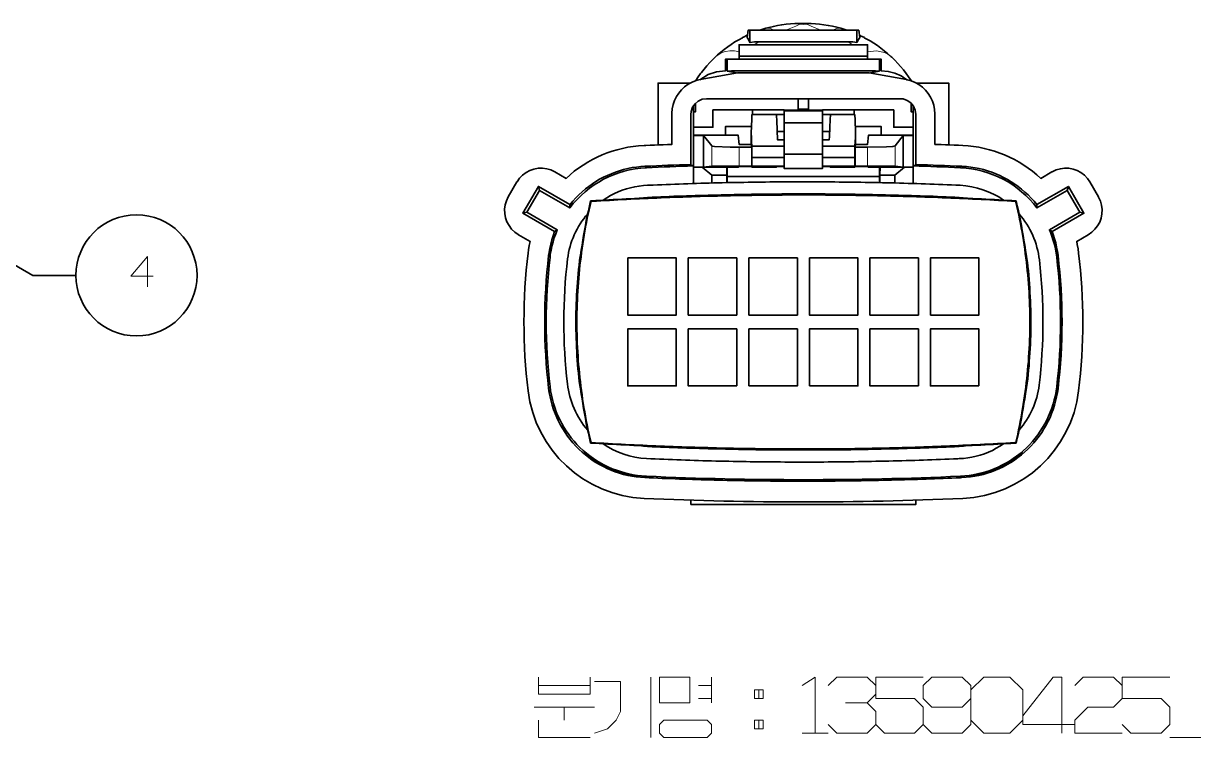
# Model space of a CAD drawing. Header units: millimetres. Extents: x 0 to 174, y 0 to 33.
# Drawn here: x 67.578 to 70.241, y 8.087 to 9.711 of the extents above; entities that cross this region are included whole.
import ezdxf

# ---------------------------------------------------------------- set-up
doc = ezdxf.new("R2010")
doc.units = ezdxf.units.MM
doc.layers.add('PDF2_형상', color=157, linetype='Continuous', true_color=0x405f80)

msp = doc.modelspace()

# ---------------------------------------------------------------- linework, layer by layer
at = {"layer": 'PDF2_형상', "color": 7, "lineweight": 35}
for points in [[(69.4549, 9.6694), (69.4547, 9.6694), (69.3533, 9.6694), (69.2519, 9.6694), (69.2421, 9.6692), (69.2324, 9.6681), (69.2314, 9.6679), (69.2314, 9.6958), (69.2275, 9.6958), (69.2251, 9.679), (69.2282, 9.6746), (69.2314, 9.6679)], [(69.4753, 9.6958), (69.3533, 9.6958), (69.2314, 9.6958)], [(69.3533, 9.7086), (69.3533, 9.7111), (69.3435, 9.7113), (69.3336, 9.711), (69.3239, 9.7103), (69.314, 9.7093), (69.3043, 9.7081), (69.2946, 9.7064), (69.285, 9.7044), (69.2754, 9.7021), (69.2681, 9.7001), (69.2586, 9.6972), (69.2543, 9.6958)], [(69.4524, 9.6958), (69.4431, 9.6989), (69.4386, 9.7001), (69.4292, 9.7026), (69.4196, 9.7049), (69.4099, 9.7068), (69.4001, 9.7083), (69.3904, 9.7096), (69.3806, 9.7104), (69.3708, 9.711), (69.3632, 9.7113), (69.3533, 9.7111)], [(69.1082, 9.5807), (69.1082, 9.5812), (69.1083, 9.5814), (69.1139, 9.5896), (69.1196, 9.5976), (69.1212, 9.5999), (69.1274, 9.6075), (69.1337, 9.615), (69.1404, 9.6222), (69.1472, 9.6293), (69.1543, 9.6361), (69.1582, 9.6396), (69.1657, 9.646), (69.1733, 9.6522), (69.1812, 9.6581), (69.1894, 9.6636), (69.1976, 9.669), (69.2061, 9.674), (69.2147, 9.6787)], [(69.2258, 9.6844), (69.2171, 9.6801), (69.2146, 9.6789)], [(69.4753, 9.6679), (69.4656, 9.669), (69.4557, 9.6694), (69.4551, 9.6694)], [(69.4921, 9.6789), (69.4832, 9.6832), (69.4808, 9.6844)], [(69.4919, 9.6787), (69.4965, 9.6763), (69.505, 9.6714), (69.5135, 9.6661), (69.5217, 9.6607), (69.5296, 9.655), (69.5374, 9.6489), (69.545, 9.6426), (69.5524, 9.6361), (69.5543, 9.6343), (69.5614, 9.6274), (69.5682, 9.6203), (69.5747, 9.6129), (69.5811, 9.6054), (69.5871, 9.5976), (69.5872, 9.5975), (69.5929, 9.5894), (69.5985, 9.5812), (69.5985, 9.5807)], [(69.2069, 9.6296), (69.2071, 9.6364), (69.3533, 9.6364), (69.4996, 9.6364), (69.4996, 9.6628), (69.3533, 9.6628), (69.2071, 9.6628), (69.2071, 9.6364)], [(69.1181, 9.5832), (69.1364, 9.5947), (69.1557, 9.6014), (69.176, 9.6031), (69.176, 9.6296), (69.1801, 9.6296), (69.1801, 9.6028), (69.1885, 9.6012), (69.201, 9.5985)], [(69.5265, 9.6296), (69.3533, 9.6296), (69.1801, 9.6296)], [(69.4996, 9.6296), (69.4996, 9.6362)], [(69.5886, 9.5832), (69.5758, 9.5919), (69.5617, 9.5983), (69.5464, 9.6022), (69.5307, 9.6031), (69.5307, 9.6296), (69.5265, 9.6296), (69.5265, 9.6028), (69.5182, 9.6012), (69.5058, 9.5985)], [(69.1801, 9.6028), (69.1896, 9.6033), (69.3533, 9.6033), (69.5171, 9.6033), (69.5265, 9.6028)], [(69.0226, 9.4347), (69.0226, 9.5754), (69.0958, 9.5754)], [(69.684, 9.4347), (69.684, 9.5754), (69.6108, 9.5754)], [(69.6092, 9.5044), (69.6079, 9.5142), (69.604, 9.5231), (69.5978, 9.5306), (69.5897, 9.5361), (69.5806, 9.5393), (69.5738, 9.54), (69.1329, 9.54), (69.1232, 9.5386), (69.1143, 9.5347), (69.1068, 9.5285), (69.1013, 9.5204), (69.0981, 9.5112), (69.0975, 9.5044)], [(69.3415, 9.54), (69.3415, 9.5165), (69.3415, 9.5129), (69.3651, 9.5129), (69.3651, 9.5165)], [(69.3651, 9.54), (69.3651, 9.5165), (69.3415, 9.5165)], [(69.1033, 9.5104), (69.1082, 9.5104), (69.1082, 9.53)], [(69.1033, 9.524), (69.1033, 9.3885), (69.1033, 9.3871), (69.1033, 9.3469)], [(69.31, 9.5143), (69.1476, 9.5143), (69.1476, 9.475), (69.1033, 9.475)], [(69.2376, 9.5044), (69.2376, 9.5142)], [(69.3415, 9.514), (69.31, 9.514), (69.31, 9.5129), (69.3415, 9.5129)], [(69.3967, 9.5124), (69.31, 9.5124), (69.31, 9.5129)], [(69.3967, 9.4136), (69.3967, 9.381), (69.31, 9.381), (69.31, 9.4136), (69.31, 9.4853), (69.31, 9.5124)], [(69.3967, 9.4853), (69.3967, 9.5124), (69.3967, 9.5129), (69.3967, 9.514), (69.3651, 9.514)], [(69.3967, 9.5129), (69.3651, 9.5129)], [(69.6033, 9.475), (69.559, 9.475), (69.559, 9.5143), (69.3967, 9.5143)], [(69.469, 9.5044), (69.469, 9.5142)], [(69.5985, 9.53), (69.5985, 9.5104), (69.6033, 9.5104)], [(69.6033, 9.524), (69.6033, 9.3885), (69.6033, 9.3871), (69.6033, 9.3469)], [(69.0974, 9.5044), (69.0974, 9.3903), (69.0974, 9.3883), (69.1033, 9.3885)], [(69.1033, 9.4572), (69.2049, 9.4572), (69.2071, 9.4358), (69.2344, 9.4358), (69.2344, 9.4617), (69.2357, 9.4937), (69.2364, 9.5018), (69.2367, 9.5039), (69.2368, 9.5043), (69.2369, 9.5044), (69.2913, 9.5044), (69.2921, 9.5008), (69.2928, 9.49), (69.2943, 9.4467), (69.31, 9.4467)], [(69.31, 9.5044), (69.2911, 9.5044)], [(69.31, 9.4853), (69.3967, 9.4853), (69.3967, 9.4136), (69.31, 9.4136)], [(69.4707, 9.4317), (69.4707, 9.4322), (69.4711, 9.4421), (69.4717, 9.4518), (69.4722, 9.4617), (69.471, 9.4937), (69.4703, 9.5018), (69.4696, 9.5044), (69.4154, 9.5044), (69.4153, 9.5044), (69.4151, 9.5043), (69.4149, 9.5025), (69.414, 9.4935), (69.4126, 9.4537), (69.4124, 9.4467), (69.3967, 9.4467)], [(69.4156, 9.5044), (69.3967, 9.5044)], [(69.6093, 9.5044), (69.6093, 9.3903), (69.6093, 9.3883), (69.6033, 9.3885)], [(69.2344, 9.4358), (69.2357, 9.4297), (69.2076, 9.4297), (69.1868, 9.4299), (69.1514, 9.4312), (69.1453, 9.4321), (69.1447, 9.4324), (69.1262, 9.4564), (69.1033, 9.4564)], [(69.2076, 9.3865), (69.1978, 9.3867), (69.1879, 9.3867), (69.1781, 9.3865), (69.1682, 9.3865), (69.1583, 9.3865), (69.1486, 9.3864), (69.1447, 9.3864), (69.1261, 9.384), (69.1262, 9.4564)], [(69.1761, 9.4572), (69.1761, 9.4642), (69.1765, 9.4768), (69.235, 9.4768)], [(69.1765, 9.4768), (69.1765, 9.4572)], [(69.236, 9.4317), (69.2356, 9.4415), (69.235, 9.4514), (69.2344, 9.4613), (69.2344, 9.4617)], [(69.31, 9.4651), (69.2937, 9.4651)], [(69.4129, 9.4651), (69.3967, 9.4651)], [(69.6033, 9.4564), (69.5804, 9.4564), (69.5619, 9.4324), (69.5567, 9.4314), (69.5428, 9.4304), (69.499, 9.4297), (69.471, 9.4297), (69.4722, 9.4358), (69.4996, 9.4358), (69.5018, 9.4572), (69.6033, 9.4572)], [(69.4717, 9.4768), (69.5301, 9.4768), (69.5306, 9.4642), (69.5306, 9.4572)], [(69.4722, 9.4617), (69.4722, 9.4358)], [(69.5804, 9.4564), (69.5806, 9.384), (69.5619, 9.3864), (69.5522, 9.3865), (69.5424, 9.3865), (69.5325, 9.3865), (69.5226, 9.3867), (69.5128, 9.3867), (69.5029, 9.3865), (69.499, 9.3865)], [(69.5301, 9.4768), (69.5301, 9.4572)], [(69.2357, 9.4297), (69.2357, 9.3867), (69.2076, 9.3867)], [(69.31, 9.4317), (69.236, 9.4317), (69.236, 9.4065), (69.31, 9.4065)], [(69.3967, 9.4065), (69.4707, 9.4065), (69.4707, 9.4317), (69.3967, 9.4317)], [(69.471, 9.4297), (69.471, 9.3867), (69.499, 9.3867)], [(69.31, 9.3867), (69.2358, 9.3867), (69.236, 9.4065)], [(69.4707, 9.4065), (69.4708, 9.3867), (69.3967, 9.3867)], [(69.1033, 9.3839), (69.2049, 9.3839), (69.2071, 9.386), (69.2344, 9.386), (69.2367, 9.3839), (69.2918, 9.3839), (69.2943, 9.3864), (69.31, 9.3864)], [(69.1261, 9.384), (69.1033, 9.384)], [(69.1788, 9.3839), (69.1792, 9.3658), (69.1453, 9.3658), (69.1229, 9.3839)], [(69.5267, 9.384), (69.5267, 9.3626), (69.18, 9.3626), (69.18, 9.384)], [(69.2358, 9.3867), (69.2357, 9.3867)], [(69.31, 9.3861), (69.294, 9.3861)], [(69.6033, 9.3839), (69.5018, 9.3839), (69.4996, 9.386), (69.4722, 9.386), (69.47, 9.3839), (69.4149, 9.3839), (69.4124, 9.3864), (69.3967, 9.3864)], [(69.4126, 9.3861), (69.3967, 9.3861)], [(69.4708, 9.3867), (69.471, 9.3867)], [(69.5279, 9.3839), (69.5275, 9.3658), (69.5614, 9.3658), (69.5837, 9.3839)], [(69.5806, 9.384), (69.6033, 9.384)], [(69.1057, 9.3471), (69.1033, 9.3471)], [(69.1453, 9.3658), (69.1453, 9.3482)], [(69.1792, 9.3658), (69.1792, 9.349)], [(69.1799, 9.349), (69.18, 9.3626)], [(69.5267, 9.3626), (69.5268, 9.349)], [(69.5275, 9.3658), (69.5275, 9.349)], [(69.5614, 9.3482), (69.5614, 9.3658)], [(69.6033, 9.3471), (69.601, 9.3471)], [(68.7243, 9.2818), (68.715, 9.2793), (68.7503, 9.3406)], [(68.7528, 9.3312), (68.7503, 9.3406), (68.8222, 9.299)], [(69.8365, 9.3064), (69.8375, 9.3075), (69.8276, 9.3081), (69.8178, 9.3087), (69.8081, 9.3093), (69.7982, 9.3099), (69.7883, 9.3104), (69.7785, 9.3108), (69.7688, 9.3114), (69.7589, 9.3119), (69.749, 9.3124), (69.7392, 9.3129), (69.7293, 9.3133), (69.7196, 9.3139), (69.7097, 9.3143), (69.7076, 9.3143), (69.7076, 9.3146), (69.6978, 9.315), (69.6881, 9.3154), (69.6782, 9.3158), (69.6683, 9.3163), (69.6585, 9.3167), (69.6486, 9.3169), (69.6389, 9.3174), (69.629, 9.3178), (69.6192, 9.3181), (69.6093, 9.3183), (69.5994, 9.3188), (69.5896, 9.319), (69.5799, 9.3193), (69.57, 9.3196), (69.5601, 9.3199), (69.5503, 9.32), (69.5404, 9.3203), (69.5306, 9.3206), (69.5207, 9.3207), (69.511, 9.321), (69.5011, 9.3211), (69.4913, 9.3213), (69.4814, 9.3214), (69.4715, 9.3217), (69.4617, 9.3218), (69.4518, 9.3219), (69.4421, 9.3219), (69.4322, 9.3221), (69.4224, 9.3222), (69.4125, 9.3222), (69.4026, 9.3224), (69.3928, 9.3224), (69.3829, 9.3225), (69.3732, 9.3225), (69.3633, 9.3225), (69.3535, 9.3225), (69.3436, 9.3225), (69.3337, 9.3225), (69.3239, 9.3225), (69.314, 9.3224), (69.3042, 9.3224), (69.2944, 9.3222), (69.2846, 9.3222), (69.2747, 9.3221), (69.2649, 9.3219), (69.255, 9.3219), (69.2451, 9.3218), (69.2353, 9.3217), (69.2256, 9.3215), (69.2157, 9.3213), (69.2058, 9.3211), (69.196, 9.321), (69.1861, 9.3207), (69.1762, 9.3206), (69.1664, 9.3203), (69.1567, 9.32), (69.1468, 9.3199), (69.1369, 9.3196), (69.1271, 9.3193), (69.1172, 9.319), (69.1074, 9.3188), (69.0976, 9.3183), (69.0878, 9.3181), (69.0779, 9.3178), (69.0681, 9.3174), (69.0582, 9.3171), (69.0485, 9.3167), (69.0386, 9.3163), (69.0287, 9.3158), (69.0189, 9.3154), (69.009, 9.315), (68.9992, 9.3146), (68.999, 9.3146), (68.999, 9.3143), (68.9892, 9.3139), (68.9793, 9.3135), (68.9694, 9.3131), (68.9597, 9.3125), (68.9499, 9.3121), (68.94, 9.3115), (68.9301, 9.311), (68.9204, 9.3104), (68.9106, 9.31), (68.9007, 9.3094), (68.8908, 9.3087), (68.8811, 9.3082), (68.8712, 9.3076), (68.8692, 9.3075), (68.8701, 9.3064)], [(69.7265, 9.3135), (69.7168, 9.3147), (69.7076, 9.3154), (69.6978, 9.3158), (69.6879, 9.3163), (69.6781, 9.3167), (69.6683, 9.3171), (69.6585, 9.3175), (69.6486, 9.3179), (69.6388, 9.3182), (69.6289, 9.3186), (69.6192, 9.3189), (69.6093, 9.3192), (69.5994, 9.3196), (69.5896, 9.3199), (69.5797, 9.3201), (69.5699, 9.3204), (69.5601, 9.3207), (69.5503, 9.3208), (69.5404, 9.3211), (69.5306, 9.3214), (69.5207, 9.3215), (69.5108, 9.3218), (69.501, 9.3219), (69.4913, 9.3221), (69.4814, 9.3224), (69.4715, 9.3225), (69.4617, 9.3226), (69.4518, 9.3228), (69.4419, 9.3228), (69.4321, 9.3229), (69.4224, 9.3231), (69.4125, 9.3231), (69.4026, 9.3232), (69.3928, 9.3232), (69.3829, 9.3233), (69.3731, 9.3233), (69.3632, 9.3233), (69.3535, 9.3233), (69.3436, 9.3233), (69.3337, 9.3233), (69.3239, 9.3233), (69.314, 9.3232), (69.3042, 9.3232), (69.2943, 9.3231), (69.2844, 9.3231), (69.2747, 9.3229), (69.2649, 9.3228), (69.255, 9.3228), (69.2451, 9.3226), (69.2353, 9.3225), (69.2254, 9.3224), (69.2156, 9.3221), (69.2058, 9.3219), (69.196, 9.3218), (69.1861, 9.3215), (69.1762, 9.3214), (69.1664, 9.3211), (69.1565, 9.3208), (69.1468, 9.3207), (69.1369, 9.3204), (69.1271, 9.3201), (69.1172, 9.3199), (69.1074, 9.3196), (69.0975, 9.3192), (69.0876, 9.3189), (69.0779, 9.3186), (69.0681, 9.3182), (69.0582, 9.3179), (69.0483, 9.3175), (69.0385, 9.3171), (69.0287, 9.3167), (69.0189, 9.3163), (69.009, 9.3158), (68.9992, 9.3154), (68.999, 9.3154), (68.9892, 9.3147), (68.9801, 9.3135)], [(69.9539, 9.3312), (69.9564, 9.3406), (69.9917, 9.2793)], [(68.7933, 9.2419), (68.7872, 9.2376), (68.715, 9.2793)], [(69.9824, 9.2818), (69.9917, 9.2793), (69.9194, 9.2376)], [(68.8475, 9.1911), (68.8454, 9.1815), (68.8439, 9.1718), (68.8439, 9.1713), (68.8428, 9.1614), (68.8417, 9.1517), (68.8407, 9.1418), (68.8399, 9.1321), (68.8392, 9.1222), (68.8383, 9.1124), (68.8378, 9.1026), (68.8372, 9.0928), (68.8368, 9.0829), (68.8364, 9.0731), (68.8361, 9.0632), (68.8358, 9.0535), (68.8357, 9.0436), (68.8357, 9.0337), (68.8357, 9.0239), (68.8358, 9.014), (68.836, 9.0042), (68.8362, 8.9943), (68.8367, 8.9846), (68.8371, 8.9747), (68.8376, 8.9649), (68.8382, 8.955), (68.8389, 8.9453), (68.8396, 8.9354), (68.8404, 8.9256), (68.8414, 8.9158), (68.8424, 8.906), (68.8435, 8.8963), (68.8439, 8.8929), (68.8453, 8.8832), (68.8474, 8.8736), (68.8475, 8.8731)], [(69.8592, 8.8731), (69.8612, 8.8826), (69.8628, 8.8924), (69.8628, 8.8929), (69.8639, 8.9028), (69.865, 8.9125), (69.8658, 8.9224), (69.8668, 8.9321), (69.8675, 8.9419), (69.8682, 8.9517), (69.8689, 8.9615), (69.8694, 8.9714), (69.8699, 8.9813), (69.8703, 8.9911), (69.8706, 9.0008), (69.8708, 9.0107), (69.871, 9.0206), (69.871, 9.0304), (69.871, 9.0403), (69.8708, 9.0501), (69.8707, 9.0599), (69.8704, 9.0697), (69.87, 9.0796), (69.8696, 9.0894), (69.869, 9.0993), (69.8685, 9.109), (69.8678, 9.1189), (69.8671, 9.1288), (69.8663, 9.1385), (69.8653, 9.1483), (69.8643, 9.1581), (69.8632, 9.1679), (69.8628, 9.1713), (69.8614, 9.181), (69.8593, 9.1906), (69.8592, 9.1911)], [(68.8701, 8.7578), (68.8692, 8.7567), (68.879, 8.756), (68.8889, 8.7554), (68.8986, 8.7549), (68.9085, 8.7543), (68.9183, 8.7538), (68.9282, 8.7532), (68.9379, 8.7528), (68.9478, 8.7522), (68.9576, 8.7517), (68.9675, 8.7513), (68.9774, 8.7508), (68.9871, 8.7503), (68.9969, 8.7499), (68.999, 8.7496), (69.0089, 8.7492), (69.0186, 8.7487), (69.0285, 8.7483), (69.0383, 8.7479), (69.0482, 8.7475), (69.0581, 8.7471), (69.0678, 8.7468), (69.0776, 8.7464), (69.0875, 8.7461), (69.0974, 8.7458), (69.1072, 8.7454), (69.1171, 8.7451), (69.1268, 8.7449), (69.1367, 8.7446), (69.1465, 8.7443), (69.1564, 8.744), (69.1663, 8.7439), (69.1761, 8.7436), (69.186, 8.7435), (69.1957, 8.7432), (69.2056, 8.7431), (69.2154, 8.7428), (69.2253, 8.7426), (69.2351, 8.7425), (69.245, 8.7424), (69.2549, 8.7422), (69.2646, 8.7421), (69.2744, 8.7421), (69.2843, 8.7419), (69.2942, 8.7418), (69.304, 8.7418), (69.3139, 8.7418), (69.3238, 8.7417), (69.3335, 8.7417), (69.3433, 8.7417), (69.3532, 8.7417), (69.3631, 8.7417), (69.3729, 8.7417), (69.3828, 8.7417), (69.3926, 8.7418), (69.4025, 8.7418), (69.4122, 8.7418), (69.4221, 8.7419), (69.4319, 8.7421), (69.4418, 8.7421), (69.4517, 8.7422), (69.4615, 8.7424), (69.4714, 8.7425), (69.4811, 8.7426), (69.491, 8.7428), (69.5008, 8.7431), (69.5107, 8.7432), (69.5206, 8.7435), (69.5304, 8.7436), (69.5403, 8.7439), (69.55, 8.744), (69.5599, 8.7443), (69.5697, 8.7446), (69.5796, 8.7449), (69.5894, 8.7451), (69.5993, 8.7454), (69.609, 8.7457), (69.6189, 8.7461), (69.6288, 8.7464), (69.6386, 8.7468), (69.6485, 8.7471), (69.6582, 8.7475), (69.6681, 8.7479), (69.6779, 8.7483), (69.6878, 8.7486), (69.6976, 8.749), (69.7074, 8.7496), (69.7076, 8.7496), (69.7076, 8.7497), (69.7175, 8.7503), (69.7274, 8.7507), (69.7372, 8.7511), (69.7469, 8.7517), (69.7568, 8.7521), (69.7667, 8.7526), (69.7765, 8.7532), (69.7862, 8.7536), (69.7961, 8.7542), (69.806, 8.7547), (69.8158, 8.7553), (69.8256, 8.7558), (69.8354, 8.7565), (69.8375, 8.7567), (69.8365, 8.7578)], [(68.9801, 8.7507), (68.9899, 8.7493), (68.999, 8.7487), (69.0089, 8.7482), (69.0188, 8.7478), (69.0285, 8.7475), (69.0383, 8.7471), (69.0482, 8.7467), (69.0581, 8.7462), (69.0679, 8.746), (69.0778, 8.7456), (69.0875, 8.7453), (69.0974, 8.7449), (69.1072, 8.7446), (69.1171, 8.7443), (69.1269, 8.744), (69.1368, 8.7437), (69.1465, 8.7435), (69.1564, 8.7432), (69.1663, 8.7431), (69.1761, 8.7428), (69.186, 8.7425), (69.1958, 8.7424), (69.2056, 8.7422), (69.2154, 8.7419), (69.2253, 8.7418), (69.2351, 8.7417), (69.245, 8.7415), (69.2549, 8.7414), (69.2647, 8.7412), (69.2746, 8.7412), (69.2843, 8.7411), (69.2942, 8.741), (69.304, 8.741), (69.3139, 8.7408), (69.3238, 8.7408), (69.3336, 8.7408), (69.3435, 8.7408), (69.3532, 8.7408), (69.3631, 8.7408), (69.3729, 8.7408), (69.3828, 8.7408), (69.3926, 8.7408), (69.4025, 8.741), (69.4124, 8.741), (69.4222, 8.7411), (69.4319, 8.7412), (69.4418, 8.7412), (69.4517, 8.7414), (69.4615, 8.7415), (69.4714, 8.7417), (69.4812, 8.7418), (69.491, 8.7419), (69.5008, 8.7422), (69.5107, 8.7424), (69.5206, 8.7425), (69.5304, 8.7428), (69.5403, 8.7431), (69.5501, 8.7432), (69.5599, 8.7435), (69.5697, 8.7437), (69.5796, 8.744), (69.5894, 8.7443), (69.5993, 8.7446), (69.6092, 8.7449), (69.6189, 8.7453), (69.6288, 8.7456), (69.6386, 8.746), (69.6485, 8.7462), (69.6583, 8.7467), (69.6682, 8.7471), (69.6779, 8.7474), (69.6878, 8.7478), (69.6976, 8.7482), (69.7075, 8.7487), (69.7076, 8.7487), (69.7175, 8.7494), (69.7265, 8.7507)], [(68.999, 8.7497), (68.999, 8.7496)], [(69.0974, 8.6267), (69.0974, 8.6171), (69.6093, 8.6171), (69.6093, 8.6267)]]:
    msp.add_lwpolyline(points, dxfattribs=at)
at = {"layer": 'PDF2_형상', "color": 7, "lineweight": 13}
for points in [[(69.2861, 9.6958), (69.2767, 9.7001), (69.2722, 9.7007), (69.2681, 9.7001)], [(69.3453, 9.7092), (69.3358, 9.705), (69.3137, 9.6958)], [(69.3632, 9.7113), (69.3611, 9.7093), (69.3564, 9.7096), (69.3533, 9.7086), (69.3492, 9.7097), (69.3456, 9.7093), (69.3435, 9.7113)], [(69.3929, 9.6958), (69.3708, 9.705), (69.3614, 9.7092), (69.3611, 9.7093)], [(69.4386, 9.7001), (69.4344, 9.7007), (69.43, 9.7001), (69.4206, 9.6958)], [(69.2519, 9.6694), (69.2437, 9.664), (69.2419, 9.6628)], [(69.465, 9.6628), (69.4569, 9.6683), (69.4551, 9.6694)], [(69.2071, 9.6468), (69.1964, 9.6488), (69.186, 9.6489), (69.1764, 9.6476), (69.1675, 9.6447), (69.1543, 9.6361)], [(69.5524, 9.6361), (69.5454, 9.6414), (69.5376, 9.6453), (69.5197, 9.649), (69.4996, 9.6468)], [(69.1896, 9.6033), (69.1885, 9.6012)], [(69.5182, 9.6012), (69.5171, 9.6033)], [(69.1447, 9.3864), (69.1447, 9.4324)], [(69.2076, 9.4297), (69.2076, 9.3867)], [(69.499, 9.3867), (69.499, 9.4297)], [(69.5619, 9.4324), (69.5619, 9.3864)], [(68.996, 9.3829), (68.9929, 9.3862)], [(69.7138, 9.3862), (69.7107, 9.3829)], [(68.7737, 9.1831), (68.7768, 9.1792)], [(69.9299, 9.1792), (69.9329, 9.1831)], [(68.7768, 8.885), (68.7737, 8.8811)], [(69.9329, 8.8811), (69.9299, 8.885)], [(68.9929, 8.6779), (68.996, 8.6811)], [(69.7107, 8.6811), (69.7138, 8.6779)], [(68.7503, 8.2243), (68.7503, 8.185), (68.8683, 8.185), (68.8683, 8.2243), (68.8683, 8.2047), (68.7503, 8.2047)], [(68.8782, 8.2144), (68.9372, 8.2144), (68.9372, 8.1751), (68.9372, 8.1456), (68.9274, 8.126), (68.9078, 8.1063), (68.8782, 8.0964)], [(69.0061, 8.2243), (69.0061, 8.0865)], [(69.1144, 8.2047), (69.144, 8.2047)], [(69.144, 8.2243), (69.144, 8.1653)], [(69.3507, 8.2047), (69.3801, 8.2243), (69.3801, 8.0964)], [(69.4097, 8.2047), (69.4294, 8.2243), (69.4983, 8.2243), (69.5179, 8.2047), (69.5179, 8.185), (69.4983, 8.1653), (69.449, 8.1653), (69.4983, 8.1653), (69.5179, 8.1456), (69.5179, 8.1161), (69.4983, 8.0964), (69.4294, 8.0964), (69.4097, 8.1161)], [(69.6262, 8.2243), (69.5179, 8.2243), (69.5179, 8.1751), (69.6065, 8.1751), (69.6262, 8.1554), (69.6262, 8.1161), (69.6065, 8.0964), (69.5376, 8.0964), (69.5179, 8.1161)], [(69.7344, 8.1751), (69.7149, 8.1554), (69.646, 8.1554), (69.6262, 8.1751), (69.6262, 8.2047), (69.646, 8.2243), (69.7149, 8.2243), (69.7344, 8.2047), (69.7344, 8.1161), (69.7149, 8.0964), (69.646, 8.0964), (69.6262, 8.1161)], [(69.9413, 8.0964), (69.9413, 8.2243), (69.9215, 8.2243), (69.8526, 8.1358), (69.8526, 8.1161), (69.9707, 8.1161)], [(69.9707, 8.2047), (69.9904, 8.2243), (70.0593, 8.2243), (70.079, 8.2047), (70.079, 8.1751), (70.0593, 8.1554), (70.0003, 8.1554), (69.9707, 8.126), (69.9707, 8.0964), (70.079, 8.0964)], [(70.1872, 8.2243), (70.079, 8.2243), (70.079, 8.1751), (70.1676, 8.1751), (70.1872, 8.1554), (70.1872, 8.1161), (70.1676, 8.0964), (70.0987, 8.0964), (70.079, 8.1161)], [(69.1144, 8.1751), (69.144, 8.1751)], [(69.2522, 8.1949), (69.2522, 8.1751)], [(68.7404, 8.1554), (68.8782, 8.1554)], [(68.8093, 8.1554), (68.8093, 8.126)], [(68.7503, 8.126), (68.7503, 8.0865), (68.8683, 8.0865)], [(69.2522, 8.126), (69.2522, 8.1063)], [(69.3507, 8.0964), (69.4097, 8.0964)], [(70.1872, 8.0865), (70.325, 8.0865)]]:
    msp.add_lwpolyline(points, dxfattribs=at)
at = {"layer": 'PDF2_형상', "color": 7, "lineweight": 35}
for points in [[(69.4753, 9.6679), (69.4753, 9.6958), (69.4792, 9.6958), (69.4815, 9.679), (69.4785, 9.6746)], [(69.8365, 8.7578), (69.8388, 8.7674), (69.841, 8.7769), (69.8429, 8.7865), (69.845, 8.7963), (69.8469, 8.8058), (69.8487, 8.8156), (69.8506, 8.8253), (69.8522, 8.8349), (69.8538, 8.8446), (69.8553, 8.8543), (69.8567, 8.864), (69.8581, 8.8739), (69.8593, 8.8836), (69.8606, 8.8933), (69.8617, 8.9032), (69.8626, 8.9129), (69.8636, 8.9228), (69.8644, 8.9325), (69.8653, 8.9424), (69.866, 8.9522), (69.8667, 8.9619), (69.8672, 8.9718), (69.8676, 8.9817), (69.8681, 8.9915), (69.8683, 9.0014), (69.8685, 9.0111), (69.8686, 9.021), (69.8687, 9.0308), (69.8686, 9.0407), (69.8686, 9.0506), (69.8683, 9.0604), (69.8681, 9.0703), (69.8678, 9.08), (69.8672, 9.0899), (69.8668, 9.0997), (69.8661, 9.1096), (69.8654, 9.1193), (69.8647, 9.1292), (69.8639, 9.139), (69.8629, 9.1488), (69.8619, 9.1586), (69.8608, 9.1683), (69.8597, 9.1781), (69.8583, 9.1879), (69.8571, 9.1976), (69.8557, 9.2074), (69.8542, 9.2171), (69.8526, 9.2268), (69.851, 9.2365), (69.8492, 9.2462), (69.8474, 9.2558), (69.8454, 9.2656), (69.8435, 9.2751), (69.8414, 9.2849), (69.8393, 9.2944), (69.8371, 9.304), (69.8365, 9.3064), (69.8267, 9.3069), (69.8168, 9.3075), (69.8071, 9.3081), (69.7972, 9.3086), (69.7874, 9.3092), (69.7775, 9.3097), (69.7678, 9.3103), (69.7579, 9.3107), (69.7481, 9.3112), (69.7382, 9.3117), (69.7283, 9.3122), (69.7186, 9.3126), (69.7087, 9.3131), (69.6989, 9.3135), (69.689, 9.314), (69.6792, 9.3143), (69.6694, 9.3147), (69.6596, 9.3151), (69.6497, 9.3156), (69.6399, 9.3158), (69.63, 9.3163), (69.6203, 9.3165), (69.6104, 9.3169), (69.6006, 9.3172), (69.5907, 9.3175), (69.5808, 9.3178), (69.571, 9.3181), (69.5613, 9.3183), (69.5514, 9.3186), (69.5415, 9.3189), (69.5317, 9.319), (69.5218, 9.3193), (69.5119, 9.3194), (69.5021, 9.3197), (69.4924, 9.3199), (69.4825, 9.32), (69.4726, 9.3201), (69.4628, 9.3203), (69.4529, 9.3204), (69.4431, 9.3206), (69.4332, 9.3207), (69.4235, 9.3207), (69.4136, 9.3208), (69.4037, 9.3208), (69.3939, 9.321), (69.384, 9.321), (69.3742, 9.321), (69.3643, 9.321), (69.3546, 9.3211), (69.3447, 9.321), (69.3349, 9.321), (69.325, 9.321), (69.3151, 9.321), (69.3053, 9.3208), (69.2954, 9.3208), (69.2856, 9.3207), (69.2758, 9.3207), (69.266, 9.3206), (69.2561, 9.3204), (69.2462, 9.3203), (69.2364, 9.3201), (69.2265, 9.32), (69.2167, 9.3199), (69.2069, 9.3197), (69.1971, 9.3194), (69.1872, 9.3193), (69.1774, 9.3192), (69.1675, 9.3189), (69.1576, 9.3186), (69.1479, 9.3183), (69.1381, 9.3182), (69.1282, 9.3179), (69.1183, 9.3176), (69.1085, 9.3172), (69.0986, 9.3169), (69.0889, 9.3167), (69.079, 9.3163), (69.0692, 9.316), (69.0593, 9.3156), (69.0494, 9.3153), (69.0396, 9.3149), (69.0299, 9.3144), (69.02, 9.314), (69.0101, 9.3136), (69.0003, 9.3132), (68.9904, 9.3128), (68.9807, 9.3124), (68.9708, 9.3118), (68.961, 9.3114), (68.9511, 9.3108), (68.9413, 9.3104), (68.9315, 9.3099), (68.9217, 9.3093), (68.9118, 9.3087), (68.9019, 9.3082), (68.8922, 9.3076), (68.8824, 9.3071), (68.8725, 9.3065), (68.8701, 9.3064), (68.8679, 9.2968), (68.8657, 9.2872), (68.8637, 9.2775), (68.8617, 9.2679), (68.8597, 9.2582), (68.8579, 9.2486), (68.8561, 9.2389), (68.8544, 9.2292), (68.8529, 9.2194), (68.8514, 9.2097), (68.85, 9.2), (68.8486, 9.1903), (68.8474, 9.1806), (68.8461, 9.1707), (68.845, 9.161), (68.844, 9.1513), (68.8431, 9.1414), (68.8422, 9.1315), (68.8414, 9.1218), (68.8407, 9.1119), (68.84, 9.1021), (68.8394, 9.0924), (68.839, 9.0825), (68.8386, 9.0726), (68.8383, 9.0628), (68.8382, 9.0529), (68.8381, 9.0432), (68.8379, 9.0333), (68.8381, 9.0235), (68.8381, 9.0136), (68.8383, 9.0038), (68.8386, 8.9939), (68.8389, 8.984), (68.8394, 8.9743), (68.8399, 8.9644), (68.8406, 8.9546), (68.8412, 8.9447), (68.8419, 8.935), (68.8428, 8.9251), (68.8438, 8.9154), (68.8447, 8.9056), (68.8458, 8.8958), (68.8469, 8.886), (68.8483, 8.8763), (68.8496, 8.8665), (68.851, 8.8568), (68.8525, 8.8471), (68.854, 8.8374), (68.8557, 8.8276), (68.8575, 8.8179), (68.8593, 8.8082), (68.8612, 8.7986), (68.8632, 8.789), (68.8653, 8.7793), (68.8674, 8.7697), (68.8696, 8.7601), (68.8701, 8.7578), (68.88, 8.7572), (68.8899, 8.7567), (68.8996, 8.756), (68.9094, 8.7554), (68.9193, 8.755), (68.9292, 8.7544), (68.9389, 8.7539), (68.9488, 8.7533), (68.9586, 8.7529), (68.9685, 8.7524), (68.9783, 8.7519), (68.9881, 8.7515), (68.9979, 8.751), (69.0078, 8.7506), (69.0176, 8.7501), (69.0274, 8.7497), (69.0372, 8.7493), (69.0471, 8.749), (69.0569, 8.7486), (69.0668, 8.7482), (69.0767, 8.7479), (69.0864, 8.7475), (69.0963, 8.7472), (69.1061, 8.7469), (69.116, 8.7467), (69.1258, 8.7464), (69.1357, 8.7461), (69.1454, 8.7458), (69.1553, 8.7456), (69.1651, 8.7453), (69.175, 8.7451), (69.1849, 8.7449), (69.1947, 8.7447), (69.2046, 8.7444), (69.2143, 8.7443), (69.2242, 8.7442), (69.234, 8.744), (69.2439, 8.7439), (69.2538, 8.7437), (69.2636, 8.7436), (69.2733, 8.7435), (69.2832, 8.7433), (69.2931, 8.7433), (69.3029, 8.7432), (69.3128, 8.7432), (69.3226, 8.7432), (69.3325, 8.7431), (69.3424, 8.7431), (69.3521, 8.7431), (69.3619, 8.7431), (69.3718, 8.7431), (69.3817, 8.7432), (69.3915, 8.7432), (69.4014, 8.7432), (69.4112, 8.7433), (69.421, 8.7433), (69.4308, 8.7435), (69.4407, 8.7436), (69.4506, 8.7437), (69.4604, 8.7437), (69.4703, 8.7439), (69.4801, 8.7442), (69.4899, 8.7443), (69.4997, 8.7444), (69.5096, 8.7446), (69.5194, 8.7449), (69.5293, 8.745), (69.5392, 8.7453), (69.549, 8.7456), (69.5587, 8.7457), (69.5686, 8.746), (69.5785, 8.7462), (69.5883, 8.7465), (69.5982, 8.7468), (69.6081, 8.7472), (69.6178, 8.7475), (69.6276, 8.7478), (69.6375, 8.7482), (69.6474, 8.7485), (69.6572, 8.7489), (69.6671, 8.7493), (69.6768, 8.7497), (69.6867, 8.7501), (69.6965, 8.7506), (69.7064, 8.751), (69.7162, 8.7514), (69.726, 8.7518), (69.7358, 8.7522), (69.7457, 8.7528), (69.7556, 8.7532), (69.7653, 8.7538), (69.7751, 8.7543), (69.785, 8.7549), (69.7949, 8.7553), (69.8047, 8.7558), (69.8144, 8.7565), (69.8243, 8.7571), (69.8342, 8.7576)], [(68.9537, 9.1778), (69.064, 9.1778), (69.064, 9.0478), (68.9537, 9.0478)], [(69.2018, 9.1778), (69.2018, 9.0478), (69.0915, 9.0478), (69.0915, 9.1778)], [(69.2293, 9.0478), (69.3396, 9.0478), (69.3396, 9.1778), (69.2293, 9.1778)], [(69.3671, 9.1778), (69.4774, 9.1778), (69.4774, 9.0478), (69.3671, 9.0478)], [(69.6151, 9.1778), (69.6151, 9.0478), (69.5049, 9.0478), (69.5049, 9.1778)], [(69.6426, 9.0478), (69.7529, 9.0478), (69.7529, 9.1778), (69.6426, 9.1778)], [(69.064, 9.0164), (69.064, 8.8864), (68.9537, 8.8864), (68.9537, 9.0164)], [(69.2018, 8.8864), (69.0915, 8.8864), (69.0915, 9.0164), (69.2018, 9.0164)], [(69.2293, 8.8864), (69.2293, 9.0164), (69.3396, 9.0164), (69.3396, 8.8864)], [(69.3671, 8.8864), (69.3671, 9.0164), (69.4774, 9.0164), (69.4774, 8.8864)], [(69.6151, 8.8864), (69.6151, 9.0164), (69.5049, 9.0164), (69.5049, 8.8864)], [(69.7529, 8.8864), (69.7529, 9.0164), (69.6426, 9.0164), (69.6426, 8.8864)]]:
    msp.add_lwpolyline(points, close=True, dxfattribs=at)
for points in [[(68.7269, 9.1888, 0.060256), (68.7269, 8.8754, 0.366561), (68.9907, 8.6307, 0.022224), (69.716, 8.6307, 0.366591), (69.9797, 8.8754, 0.0603), (69.9797, 9.1888), (69.9785, 9.1985), (69.9767, 9.2082), (69.9753, 9.2153), (70.0017, 9.2306), (70.0097, 9.2361), (70.0168, 9.2429), (70.0229, 9.2507), (70.0276, 9.2593), (70.0308, 9.2685), (70.0328, 9.2781), (70.0331, 9.2879), (70.0319, 9.2976), (70.0292, 9.3071), (70.025, 9.316), (70.0247, 9.3167), (70.0051, 9.3506), (69.9996, 9.3586), (69.9928, 9.3657), (69.985, 9.3717), (69.9765, 9.3764), (69.9672, 9.3797), (69.9576, 9.3817), (69.9478, 9.3819), (69.9381, 9.3807), (69.9286, 9.3781), (69.9197, 9.3739), (69.919, 9.3736), (69.8935, 9.3588, 0.177852), (69.716, 9.4335), (69.7061, 9.4339), (69.6962, 9.4343), (69.6864, 9.4347), (69.6765, 9.4351), (69.6668, 9.4354), (69.6569, 9.4358), (69.6525, 9.436), (69.6525, 9.5058), (69.6519, 9.5157), (69.6501, 9.5253), (69.6471, 9.5347), (69.6429, 9.5436), (69.6376, 9.5519), (69.6315, 9.5594), (69.6243, 9.5663), (69.6164, 9.5721), (69.6079, 9.5768), (69.5987, 9.5806), (69.5893, 9.5831), (69.5881, 9.5833), (69.5029, 9.599), (69.2037, 9.599), (69.1186, 9.5833), (69.109, 9.581), (69.0999, 9.5774), (69.0912, 9.5728), (69.0832, 9.5671), (69.076, 9.5604), (69.0697, 9.5529), (69.0643, 9.5446), (69.06, 9.5358), (69.0568, 9.5265), (69.0549, 9.5169), (69.0542, 9.5071), (69.0542, 9.5058), (69.0542, 9.436), (69.0443, 9.4357), (69.0344, 9.4353), (69.0246, 9.4349), (69.0147, 9.4344), (69.005, 9.434), (68.9951, 9.4336), (68.9907, 9.4335, 0.178398), (68.8132, 9.3588), (68.7876, 9.3736), (68.7787, 9.3778), (68.7693, 9.3806), (68.7596, 9.3819), (68.7497, 9.3817), (68.7401, 9.38), (68.7308, 9.3768), (68.7222, 9.3721), (68.7143, 9.3662), (68.7075, 9.3592), (68.7019, 9.3511), (68.7015, 9.3506), (68.6819, 9.3167), (68.6778, 9.3078), (68.675, 9.2983), (68.6736, 9.2886), (68.6739, 9.2789), (68.6756, 9.2692), (68.6788, 9.2599), (68.6835, 9.2513), (68.6893, 9.2435), (68.6964, 9.2365), (68.7044, 9.231), (68.705, 9.2306), (68.7314, 9.2153), (68.7294, 9.2057), (68.7279, 9.196)], [(68.8553, 8.7326), (68.8553, 8.7344), (68.8629, 8.7282), (68.8708, 8.7224), (68.879, 8.7168), (68.8874, 8.7117), (68.896, 8.7068), (68.9047, 8.7024), (68.9136, 8.6982), (68.9228, 8.6946), (68.9321, 8.6913), (68.9414, 8.6883), (68.951, 8.6858), (68.9606, 8.6837), (68.9703, 8.6821), (68.98, 8.6808), (68.9801, 8.6808), (68.9801, 8.6797, -0.149569)], [(69.7265, 8.6797), (69.7265, 8.6808), (69.7364, 8.6821), (69.746, 8.6837), (69.7557, 8.6858), (69.7651, 8.6883), (69.7746, 8.6913), (69.7839, 8.6946), (69.7929, 8.6982), (69.8019, 8.7022), (69.8107, 8.7068), (69.8193, 8.7115), (69.8276, 8.7168), (69.8357, 8.7222), (69.8436, 8.7282), (69.8513, 8.7343), (69.8514, 8.7344), (69.8514, 8.7326, -0.150201)]]:
    msp.add_lwpolyline(points, format="xyb", close=True, dxfattribs=at)
for points in [[(69.0974, 9.3903, 0.003654), (68.9929, 9.3862), (68.9831, 9.3856), (68.9733, 9.3844), (68.9636, 9.3831), (68.9539, 9.3811), (68.9443, 9.3788), (68.9349, 9.3761), (68.9256, 9.3731), (68.9164, 9.3694), (68.9074, 9.3656), (68.8985, 9.3613), (68.8897, 9.3567), (68.8813, 9.3517), (68.8731, 9.3462), (68.865, 9.3406), (68.8572, 9.3346), (68.8497, 9.3282), (68.8425, 9.3214), (68.8357, 9.3144), (68.829, 9.3072), (68.8228, 9.2996), (68.8222, 9.299), (68.8218, 9.2914), (68.7528, 9.3312), (68.7243, 9.2818), (68.7933, 9.2419), (68.7897, 9.2328), (68.7865, 9.2235), (68.7836, 9.214), (68.7812, 9.2046), (68.7792, 9.195), (68.7775, 9.1853), (68.7768, 9.1792, 0.058813), (68.7768, 8.885), (68.7781, 8.8751), (68.7799, 8.8656), (68.7821, 8.856), (68.7847, 8.8464), (68.7876, 8.8371), (68.7911, 8.8278), (68.7949, 8.8188), (68.799, 8.8099), (68.8035, 8.8011), (68.8085, 8.7925), (68.8137, 8.7843), (68.8193, 8.7761), (68.8253, 8.7683), (68.8315, 8.7607), (68.8382, 8.7535), (68.845, 8.7464), (68.8522, 8.7397), (68.8597, 8.7333), (68.8675, 8.7272), (68.8754, 8.7215), (68.8837, 8.7161), (68.8921, 8.7111), (68.9008, 8.7064), (68.9097, 8.7021), (68.9186, 8.6982), (68.9279, 8.6946), (68.9372, 8.6915), (68.9467, 8.6888), (68.9563, 8.6864), (68.9658, 8.6844), (68.9756, 8.6829), (68.9853, 8.6819), (68.9951, 8.6812), (68.996, 8.6811, 0.022155), (69.7107, 8.6811), (69.7206, 8.6818), (69.7303, 8.6829), (69.74, 8.6843), (69.7497, 8.6862), (69.7593, 8.6886), (69.7688, 8.6913), (69.7781, 8.6943), (69.7872, 8.6979), (69.7963, 8.7018), (69.8051, 8.706), (69.8139, 8.7107), (69.8222, 8.7157), (69.8306, 8.7211), (69.8386, 8.7268), (69.8463, 8.7328), (69.8538, 8.7392), (69.861, 8.7458), (69.8679, 8.7529), (69.8746, 8.7601), (69.8808, 8.7676), (69.8868, 8.7756), (69.8925, 8.7836), (69.8978, 8.7918), (69.9028, 8.8004), (69.9074, 8.809), (69.9115, 8.8181), (69.9153, 8.8271), (69.9187, 8.8363), (69.9218, 8.8457), (69.9244, 8.8551), (69.9267, 8.8647), (69.9285, 8.8744), (69.9299, 8.8842), (69.9299, 8.885, 0.058767), (69.9299, 9.1792), (69.9286, 9.1889), (69.9268, 9.1986), (69.9246, 9.2082), (69.9219, 9.2176), (69.919, 9.2271), (69.9156, 9.2364), (69.9133, 9.2419), (69.9824, 9.2818), (69.9539, 9.3312), (69.8849, 9.2914), (69.8844, 9.299), (69.9564, 9.3406)], [(69.1033, 9.3871, 0.003891), (68.996, 9.3829, 0.223112), (68.8218, 9.2914)], [(69.8849, 9.2914, 0.2238), (69.7107, 9.3829, 0.003929), (69.6033, 9.3871)], [(69.8844, 9.299), (69.8782, 9.3065), (69.8715, 9.3139), (69.8647, 9.321), (69.8575, 9.3276), (69.85, 9.334), (69.8422, 9.3401), (69.8343, 9.3458), (69.8261, 9.3512), (69.8176, 9.3563), (69.8089, 9.361), (69.8001, 9.3653), (69.7911, 9.3692), (69.7819, 9.3728), (69.7725, 9.3758), (69.7631, 9.3786), (69.7536, 9.381), (69.7439, 9.3829), (69.7342, 9.3844), (69.7244, 9.3856), (69.7146, 9.3861), (69.7138, 9.3862, 0.001748), (69.6093, 9.3903)], [(69.809, 9.3092, 0.140184), (69.71, 9.3429), (69.7003, 9.3433), (69.6904, 9.3438), (69.6806, 9.3442), (69.6707, 9.3446), (69.6608, 9.345), (69.6511, 9.3453), (69.6412, 9.3457), (69.6314, 9.346), (69.6215, 9.3464), (69.6117, 9.3467), (69.6019, 9.3469), (69.5921, 9.3474), (69.5822, 9.3476), (69.5724, 9.3479), (69.5625, 9.3482), (69.5526, 9.3483), (69.5428, 9.3486), (69.5331, 9.3489), (69.5232, 9.349), (69.5133, 9.3493), (69.5035, 9.3494), (69.4936, 9.3496), (69.4838, 9.3499), (69.474, 9.35), (69.4642, 9.3501), (69.4543, 9.3503), (69.4444, 9.3504), (69.4346, 9.3504), (69.4247, 9.3506), (69.4149, 9.3507), (69.4051, 9.3507), (69.3953, 9.3507), (69.3854, 9.3508), (69.3756, 9.3508), (69.3657, 9.3508), (69.3558, 9.3508), (69.346, 9.3508), (69.3361, 9.3508), (69.3264, 9.3508), (69.3165, 9.3508), (69.3067, 9.3507), (69.2968, 9.3507), (69.2869, 9.3506), (69.2771, 9.3506), (69.2672, 9.3504), (69.2575, 9.3503), (69.2476, 9.3501), (69.2378, 9.35), (69.2279, 9.3499), (69.2181, 9.3497), (69.2082, 9.3496), (69.1983, 9.3493), (69.1886, 9.3492), (69.1788, 9.349), (69.1689, 9.3487), (69.159, 9.3485), (69.1492, 9.3482), (69.1393, 9.3481), (69.1294, 9.3478), (69.1197, 9.3475), (69.1099, 9.3472), (69.1, 9.3468), (69.0901, 9.3465), (69.0803, 9.3462), (69.0704, 9.3458), (69.0607, 9.3456), (69.0508, 9.3451), (69.041, 9.3447), (69.0311, 9.3443), (69.0212, 9.344), (69.0115, 9.3436), (69.0017, 9.3432), (68.999, 9.3431), (68.9892, 9.3424), (68.9794, 9.3413), (68.9697, 9.3396), (68.9601, 9.3375), (68.9507, 9.3349), (68.9413, 9.3318), (68.9321, 9.3282), (68.9232, 9.3242), (68.9144, 9.3196), (68.906, 9.3147), (68.8976, 9.3093), (68.8975, 9.3092)], [(68.8692, 9.3075, 0.038925), (68.8406, 9.1271), (68.8403, 9.1161), (68.8396, 9.1063), (68.839, 9.0964), (68.8386, 9.0872), (68.8372, 9.0714), (68.8369, 9.0615), (68.8367, 9.0518), (68.8365, 9.0419), (68.8365, 9.0321), (68.8365, 9.0222), (68.8367, 9.0124), (68.8369, 9.0025), (68.8372, 8.9928), (68.8372, 8.9926), (68.8386, 8.9769), (68.8392, 8.9671), (68.8397, 8.9572), (68.8403, 8.9481), (68.8406, 8.9369, 0.038686), (68.8692, 8.7567)], [(69.8375, 8.7567, 0.038904), (69.8661, 8.9369), (69.8664, 8.9481), (69.8671, 8.9579), (69.8676, 8.9676), (69.8681, 8.9769), (69.8694, 8.9926), (69.8697, 9.0025), (69.87, 9.0124), (69.8701, 9.0222), (69.8701, 9.0321), (69.8701, 9.0419), (69.87, 9.0518), (69.8697, 9.0615), (69.8694, 9.0714), (69.8681, 9.0872), (69.8675, 9.0971), (69.8669, 9.1068), (69.8664, 9.1161), (69.8661, 9.1271, 0.038771), (69.8375, 9.3075)], [(68.8625, 9.2779, 0.148402), (68.8167, 9.1757, 0.058624), (68.8164, 8.891, 0.153502), (68.8625, 8.7862)], [(69.8442, 8.7862, 0.149394), (69.89, 8.8885, 0.058623), (69.8903, 9.1732, 0.15361), (69.8442, 9.2779)], [(68.7872, 9.2376), (68.784, 9.2283), (68.7811, 9.219), (68.7786, 9.2094), (68.7765, 9.1999), (68.7747, 9.1901), (68.7737, 9.1831, 0.059857), (68.7737, 8.8811), (68.7751, 8.8712), (68.7769, 8.8617), (68.7792, 8.8521), (68.7818, 8.8425), (68.7849, 8.8332), (68.7883, 8.824), (68.7921, 8.8149), (68.7963, 8.806), (68.8008, 8.7972), (68.8058, 8.7887), (68.8111, 8.7804), (68.8167, 8.7724), (68.8226, 8.7646), (68.829, 8.7569), (68.8356, 8.7497), (68.8425, 8.7428), (68.8497, 8.7361), (68.8572, 8.7297), (68.865, 8.7236), (68.8729, 8.7179), (68.8813, 8.7125), (68.8897, 8.7075), (68.8983, 8.7029), (68.9072, 8.6986), (68.9163, 8.6947), (68.9254, 8.6911), (68.9347, 8.6881), (68.9443, 8.6853), (68.9537, 8.6831), (68.9635, 8.6811), (68.9732, 8.6796), (68.9829, 8.6786), (68.9928, 8.6779), (68.9929, 8.6779), (69.0026, 8.6775), (69.0125, 8.6771), (69.0224, 8.6767), (69.0322, 8.6763), (69.0421, 8.6758), (69.0518, 8.6756), (69.0617, 8.6751), (69.0715, 8.6747), (69.0814, 8.6744), (69.0912, 8.6742), (69.1011, 8.6738), (69.1108, 8.6735), (69.1207, 8.6732), (69.1306, 8.6729), (69.1404, 8.6726), (69.1503, 8.6724), (69.1601, 8.6722), (69.1699, 8.6719), (69.1797, 8.6717), (69.1896, 8.6715), (69.1994, 8.6713), (69.2093, 8.6711), (69.2192, 8.671), (69.229, 8.6708), (69.2387, 8.6707), (69.2486, 8.6706), (69.2585, 8.6704), (69.2683, 8.6703), (69.2782, 8.6701), (69.2881, 8.6701), (69.2979, 8.67), (69.3076, 8.67), (69.3175, 8.6699), (69.3274, 8.6699), (69.3372, 8.6699), (69.3471, 8.6699), (69.3569, 8.6699), (69.3668, 8.6699), (69.3767, 8.6699), (69.3864, 8.6699), (69.3962, 8.67), (69.4061, 8.67), (69.416, 8.6701), (69.4258, 8.6701), (69.4357, 8.6703), (69.4456, 8.6704), (69.4553, 8.6704), (69.4651, 8.6706), (69.475, 8.6707), (69.4849, 8.671), (69.4947, 8.6711), (69.5046, 8.6713), (69.5144, 8.6714), (69.5242, 8.6717), (69.534, 8.6718), (69.5439, 8.6721), (69.5538, 8.6724), (69.5636, 8.6726), (69.5735, 8.6728), (69.5833, 8.6731), (69.5931, 8.6735), (69.6029, 8.6738), (69.6128, 8.674), (69.6226, 8.6743), (69.6325, 8.6747), (69.6422, 8.675), (69.6521, 8.6754), (69.6619, 8.6757), (69.6718, 8.6761), (69.6817, 8.6765), (69.6915, 8.6769), (69.7013, 8.6774), (69.7111, 8.6778), (69.7138, 8.6779), (69.7236, 8.6786), (69.7333, 8.6796), (69.7431, 8.6811), (69.7528, 8.6831), (69.7624, 8.6853), (69.7718, 8.6881), (69.7811, 8.6911), (69.7903, 8.6946), (69.7994, 8.6986), (69.8082, 8.7028), (69.8169, 8.7075), (69.8254, 8.7125), (69.8336, 8.7179), (69.8417, 8.7236), (69.8494, 8.7296), (69.8569, 8.736), (69.8642, 8.7426), (69.871, 8.7497), (69.8776, 8.7569), (69.884, 8.7644), (69.89, 8.7724), (69.8956, 8.7804), (69.9008, 8.7887), (69.9058, 8.7972), (69.9104, 8.806), (69.9146, 8.8149), (69.9183, 8.8239), (69.9218, 8.8331), (69.9249, 8.8425), (69.9274, 8.8519), (69.9296, 8.8615), (69.9314, 8.8712), (69.9329, 8.881), (69.9329, 8.881, 0.059861), (69.9329, 9.1831), (69.9315, 9.1928), (69.9297, 9.2025), (69.9275, 9.2121), (69.9249, 9.2215), (69.9218, 9.231), (69.9194, 9.2376), (69.9133, 9.2419)], [(68.8975, 8.755, 0.139672), (68.9965, 8.7212), (69.0064, 8.7208), (69.0162, 8.7204), (69.0261, 8.72), (69.036, 8.7196), (69.0457, 8.7192), (69.0556, 8.7188), (69.0654, 8.7185), (69.0753, 8.7181), (69.0851, 8.7178), (69.095, 8.7175), (69.1047, 8.7171), (69.1146, 8.7168), (69.1244, 8.7165), (69.1343, 8.7163), (69.1442, 8.716), (69.154, 8.7157), (69.1638, 8.7156), (69.1736, 8.7153), (69.1835, 8.7151), (69.1933, 8.7149), (69.2032, 8.7147), (69.2131, 8.7144), (69.2229, 8.7143), (69.2326, 8.7142), (69.2425, 8.714), (69.2524, 8.7139), (69.2622, 8.7138), (69.2721, 8.7136), (69.2819, 8.7136), (69.2918, 8.7135), (69.3015, 8.7135), (69.3114, 8.7133), (69.3212, 8.7133), (69.3311, 8.7133), (69.341, 8.7133), (69.3508, 8.7133), (69.3607, 8.7133), (69.3704, 8.7133), (69.3803, 8.7133), (69.3901, 8.7133), (69.4, 8.7133), (69.4099, 8.7135), (69.4197, 8.7135), (69.4296, 8.7136), (69.4394, 8.7138), (69.4492, 8.7139), (69.459, 8.714), (69.4689, 8.7142), (69.4788, 8.7143), (69.4886, 8.7144), (69.4985, 8.7146), (69.5083, 8.7147), (69.5181, 8.715), (69.5279, 8.7151), (69.5378, 8.7154), (69.5476, 8.7157), (69.5575, 8.7158), (69.5674, 8.7161), (69.5771, 8.7164), (69.5869, 8.7167), (69.5968, 8.7169), (69.6067, 8.7172), (69.6165, 8.7176), (69.6264, 8.7179), (69.6361, 8.7183), (69.646, 8.7186), (69.6558, 8.719), (69.6657, 8.7193), (69.6756, 8.7197), (69.6854, 8.7201), (69.6951, 8.7206), (69.705, 8.721), (69.7076, 8.7211), (69.7175, 8.7218), (69.7272, 8.7229), (69.7369, 8.7246), (69.7465, 8.7267), (69.756, 8.7293), (69.7653, 8.7324), (69.7744, 8.736), (69.7835, 8.74), (69.7922, 8.7446), (69.8007, 8.7494), (69.809, 8.7549), (69.809, 8.755)]]:
    msp.add_lwpolyline(points, format="xyb", dxfattribs=at)
at = {"layer": 'PDF2_형상', "color": 18, "lineweight": 35, "true_color": 0x260000}
msp.add_lwpolyline([(67.5011, 9.1949), (67.5996, 9.1381), (67.6981, 9.1381)], dxfattribs=at)
at = {"layer": 'PDF2_형상', "color": 18, "lineweight": 13, "true_color": 0x260000}
msp.add_lwpolyline([(67.8739, 9.1362), (67.8228, 9.1362), (67.8606, 9.1808), (67.8606, 9.1474), (67.8606, 9.1118)], dxfattribs=at)
at = {"layer": 'PDF2_형상', "color": 7, "lineweight": 13}
for points in [[(69.0258, 8.2243), (69.0947, 8.2243), (69.0947, 8.1653), (69.0258, 8.1653)], [(69.764, 8.2243), (69.8231, 8.2243), (69.8526, 8.1949), (69.8526, 8.126), (69.8231, 8.0964), (69.764, 8.0964), (69.7344, 8.126), (69.7344, 8.1949)], [(69.2424, 8.1949), (69.2621, 8.1949), (69.2621, 8.1751), (69.2424, 8.1751)], [(69.0357, 8.126), (69.1342, 8.126), (69.144, 8.1161), (69.144, 8.0964), (69.1342, 8.0865), (69.0357, 8.0865), (69.0258, 8.0964), (69.0258, 8.1161)], [(69.2424, 8.126), (69.2621, 8.126), (69.2621, 8.1063), (69.2424, 8.1063)]]:
    msp.add_lwpolyline(points, close=True, dxfattribs=at)
at = {"layer": 'PDF2_형상', "color": 18, "lineweight": 35, "true_color": 0x260000}
msp.add_circle((67.8358, 9.1381), 0.1378, dxfattribs=at)

doc.saveas('drawing.dxf')
